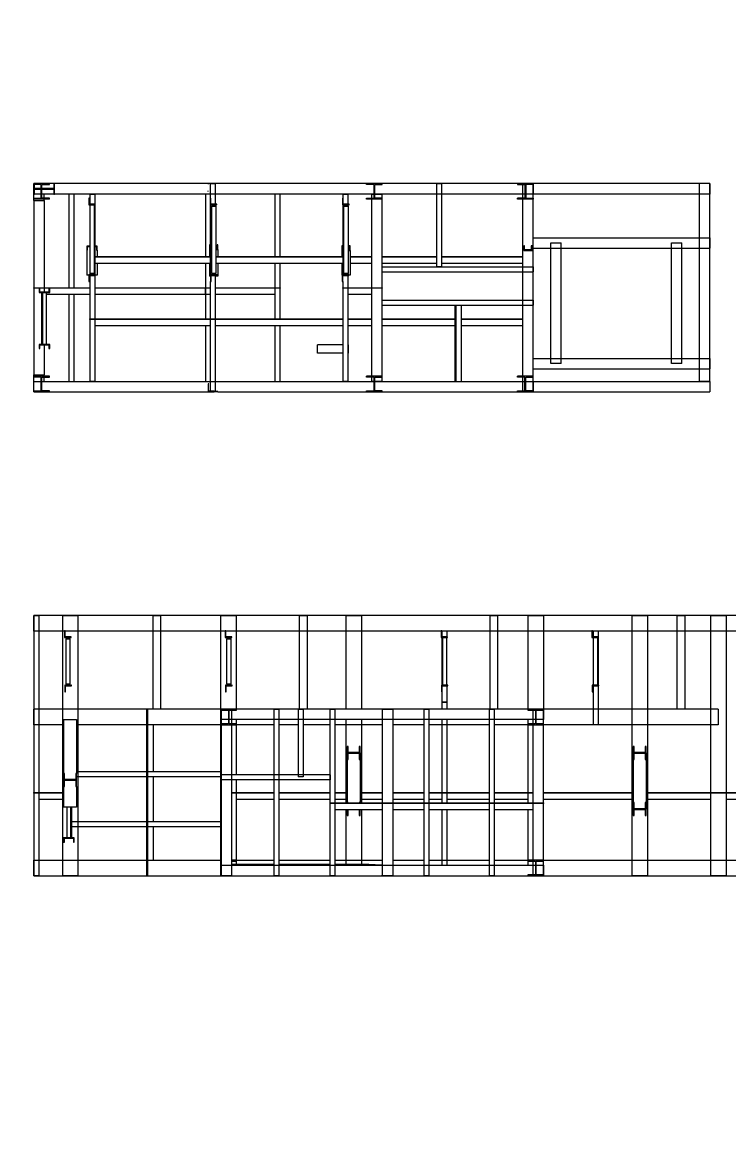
# Model space of a CAD drawing. Header units: inches. Extents: x -430764 to 256483, y 7374 to 217374.
# Drawn here: x -238704 to -231926, y 121445 to 132227 of the extents above; entities that cross this region are included whole.
import ezdxf

# ---------------------------------------------------------------- set-up
doc = ezdxf.new("R2010")
doc.units = ezdxf.units.IN
doc.header["$MEASUREMENT"] = 0
doc.layers.add('Cable Tray Instruments', color=7, linetype='Continuous', lineweight=13)
doc.layers.add('CABLETRAYLAYOUT-EMBED 2_DWG$0$DwgTemplate', color=7, linetype='Continuous', lineweight=9)
doc.styles.add('HZTXT', font='simplexs.shx', dxfattribs={"width": 0.7, "bigfont": 'hztxt.shx'})
doc.dimstyles.new('标注 1：500', dxfattribs={"dimtxt": 1500, "dimasz": 3000, "dimexe": 150, "dimexo": 100, "dimgap": 50, "dimtad": 1, "dimdec": 0, "dimdsep": 46, "dimtxsty": 'HZTXT', "dimcen": 9, "dimclrd": 4, "dimclre": 4, "dimclrt": 2, "dimazin": 2, "dimtfac": 1, "dimtdec": 0, "dimtmove": 2, "dimatfit": 3, "dimfxl": 250, "dimtolj": 1, "dimtzin": 0, "dimarcsym": 0})

# ---------------------------------------------------------------- blocks, each defined once
blk = doc.blocks.new('*D5')
at = {"layer": 'Cable Tray Instruments', "color": 4, "lineweight": -2, "transparency": 16777216}
for p, q in [((-241045, 135311), (-238948, 135311)), ((-239098, 132311), (-239098, 116519)), ((-239098, 96228), (-239098, 112019)), ((-241545, 93228), (-238948, 93228))]:
    blk.add_line(p, q, dxfattribs=at)
at = {"layer": 'Cable Tray Instruments', "color": 4, "transparency": 16777216}
for points in [[(-239598, 132311), (-238598, 132311), (-239098, 135311)], [(-239598, 96228), (-238598, 96228), (-239098, 93228)]]:
    blk.add_solid(points, dxfattribs=at)
at = {"layer": 'Defpoints', "color": 0, "transparency": 16777216}
for p in [(-241145, 135311), (-241645, 93228), (-239098, 93228)]:
    blk.add_point(p, dxfattribs=at)
at = {"layer": 'Cable Tray Instruments', "transparency": 16777216, "insert": (-239098, 114269), "char_height": 1500, "attachment_point": 5, "rotation": 90, "style": 'HZTXT'}
blk.add_mtext('\\A1;42.1m', dxfattribs=at)

msp = doc.modelspace()

# ---------------------------------------------------------------- linework, layer by layer
at = {"layer": 'CABLETRAYLAYOUT-EMBED 2_DWG$0$DwgTemplate', "color": 252, "linetype": 'Continuous'}
for p, q in [((-238444.8593, 130678.26392), (-238594.8593, 130678.26392)), ((-238594.8593, 130668.26392), (-238594.8593, 130678.26392)), ((-238594.8593, 130678.26392), (-238594.8593, 130578.26392)), ((-238586.8593, 130678.26392), (-238594.8593, 130678.26392)), ((-238594.8593, 130578.26392), (-238594.8593, 130678.26392)), ((-233794.8593, 130678.26392), (-238594.8593, 130678.26392)), ((-238586.8593, 130631.01392), (-238586.8593, 130678.26392)), ((-238444.8593, 130668.26392), (-238444.8593, 130678.26392)), ((-238394.8593, 130678.26392), (-238402.8593, 130678.26392)), ((-238402.8593, 130678.26392), (-238402.8593, 130631.01392)), ((-238394.8593, 130578.26392), (-238394.8593, 130678.26392)), ((-236919.8593, 130678.26392), (-236919.8593, 130672.26392)), ((-236894.8593, 130678.26392), (-236846.8593, 130678.26392)), ((-236894.8593, 130538.26392), (-236894.8593, 130678.26392)), ((-236846.8593, 130481.26392), (-236846.8593, 130678.26392)), ((-235244.8593, 130678.26392), (-235394.8593, 130678.26392)), ((-235394.8593, 130668.26392), (-235394.8593, 130678.26392)), ((-235244.8593, 130668.26392), (-235244.8593, 130678.26392)), ((-234722.8593, 130678.26392), (-234722.8593, 129878.26392)), ((-234722.8593, 130678.26392), (-234674.8593, 130678.26392)), ((-234674.8593, 130678.26392), (-234674.8593, 129878.26392)), ((-233944.8593, 130678.26392), (-233944.8593, 130668.26392)), ((-233794.8593, 130678.26392), (-233944.8593, 130678.26392)), ((-233894.8593, 128678.26392), (-233894.8593, 130678.26392)), ((-233894.8593, 130678.26392), (-233794.8593, 130678.26392)), ((-232094.8593, 130678.26392), (-233794.8593, 130678.26392)), ((-233794.8593, 128678.26392), (-233794.8593, 130678.26392)), ((-233794.8593, 130678.26392), (-233794.8593, 130578.26392)), ((-233794.8593, 130668.26392), (-233794.8593, 130678.26392)), ((-232094.8593, 130678.26392), (-232194.8593, 130678.26392)), ((-232194.8593, 128778.26392), (-232194.8593, 130678.26392)), ((-232094.8593, 130678.26392), (-232094.8593, 130578.26392)), ((-232094.8593, 128778.26392), (-232094.8593, 130678.26392)), ((-238523.3593, 130668.26392), (-238594.8593, 130668.26392)), ((-238594.8593, 130538.26392), (-238594.8593, 130578.26392)), ((-238594.8593, 130578.26392), (-238586.8593, 130578.26392)), ((-233794.8593, 130578.26392), (-238594.8593, 130578.26392)), ((-238402.8593, 130631.01392), (-238586.8593, 130631.01392)), ((-238586.8593, 130578.26392), (-238586.8593, 130625.51392)), ((-238586.8593, 130625.51392), (-238402.8593, 130625.51392)), ((-238523.3593, 130538.26392), (-238523.3593, 130668.26392)), ((-238516.3593, 130668.26392), (-238444.8593, 130668.26392)), ((-238516.3593, 130538.26392), (-238516.3593, 130668.26392)), ((-238494.8593, 130538.26392), (-238494.8593, 130578.26392)), ((-238402.8593, 130625.51392), (-238402.8593, 130578.26392)), ((-238402.8593, 130578.26392), (-238394.8593, 130578.26392)), ((-238252.8593, 129678.26392), (-238252.8593, 130578.26392)), ((-238204.8593, 129678.26392), (-238204.8593, 130578.26392)), ((-238054.8593, 130578.26392), (-238054.8593, 130481.26392)), ((-238054.8593, 130578.26392), (-238006.8593, 130578.26392)), ((-238006.8593, 130578.26392), (-238006.8593, 130481.26392)), ((-236944.8593, 130578.26392), (-236944.8593, 129978.26392)), ((-236919.8593, 130603.26392), (-236919.8593, 130609.26392)), ((-236272.8593, 129978.26392), (-236272.8593, 130578.26392)), ((-236224.8593, 129978.26392), (-236224.8593, 130578.26392)), ((-235624.8593, 130578.26392), (-235576.8593, 130578.26392)), ((-235624.8593, 130578.26392), (-235624.8593, 130538.26392)), ((-235576.8593, 130578.26392), (-235576.8593, 130481.26392)), ((-235323.3593, 130668.26392), (-235394.8593, 130668.26392)), ((-235344.8593, 128778.26392), (-235344.8593, 130578.26392)), ((-235344.8593, 130578.26392), (-235244.8593, 130578.26392)), ((-235323.3593, 130538.26392), (-235323.3593, 130668.26392)), ((-235316.3593, 130538.26392), (-235316.3593, 130668.26392)), ((-235316.3593, 130668.26392), (-235244.8593, 130668.26392)), ((-235244.8593, 128778.26392), (-235244.8593, 130578.26392)), ((-233944.8593, 130668.26392), (-233873.3593, 130668.26392)), ((-233873.3593, 130668.26392), (-233873.3593, 130538.26392)), ((-233794.8593, 130668.26392), (-233866.3593, 130668.26392)), ((-233866.3593, 130668.26392), (-233866.3593, 130538.26392)), ((-232094.8593, 130578.26392), (-233794.8593, 130578.26392)), ((-238594.8593, 130538.26392), (-238523.3593, 130538.26392)), ((-238594.8593, 130528.26392), (-238594.8593, 130538.26392)), ((-238594.8593, 130515.56392), (-238594.8593, 130528.26392)), ((-238444.8593, 130528.26392), (-238594.8593, 130528.26392)), ((-238594.8593, 130515.56392), (-238494.8593, 130515.56392)), ((-238594.8593, 130515.56392), (-238594.8593, 128840.96392)), ((-238444.8593, 130538.26392), (-238516.3593, 130538.26392)), ((-238494.8593, 130515.56392), (-238494.8593, 130528.26392)), ((-238494.8593, 130515.56392), (-238494.8593, 129636.25933)), ((-238444.8593, 130528.26392), (-238444.8593, 130538.26392)), ((-238060.3593, 130538.26392), (-238066.3593, 130538.26392)), ((-238066.3593, 130538.26392), (-238066.3593, 130475.26392)), ((-238066.3593, 130475.26392), (-238003.3593, 130475.26392)), ((-238060.3593, 130481.26392), (-238060.3593, 130538.26392)), ((-238003.3593, 130481.26392), (-238060.3593, 130481.26392)), ((-238056.3584, 130475.26392), (-238013.3584, 130475.26392)), ((-238056.3584, 130475.26392), (-238056.3584, 129813.96392)), ((-238013.3584, 130475.26392), (-238013.3584, 129813.96392)), ((-238006.8593, 130475.26392), (-238006.8593, 129801.26392)), ((-238003.3593, 130475.26392), (-238003.3593, 130481.26392)), ((-236899.3593, 130538.26392), (-236899.3593, 130475.26392)), ((-236893.3593, 130538.26392), (-236899.3593, 130538.26392)), ((-236899.3593, 130475.26392), (-236836.3593, 130475.26392)), ((-236894.8593, 129801.26392), (-236894.8593, 130475.26392)), ((-236893.3593, 130481.26392), (-236893.3593, 130538.26392)), ((-236836.3593, 130481.26392), (-236893.3593, 130481.26392)), ((-236886.3593, 130462.56392), (-236843.3593, 130462.56392)), ((-236886.3593, 130462.56392), (-236886.3593, 129813.96392)), ((-236846.8593, 130462.56392), (-236846.8593, 130475.26392)), ((-236843.3593, 130462.56392), (-236843.3593, 129813.96392)), ((-236836.3593, 130475.26392), (-236836.3593, 130481.26392)), ((-235620.35847, 130538.26392), (-235626.35847, 130538.26392)), ((-235626.35847, 130538.26392), (-235626.35847, 130475.26392)), ((-235626.35847, 130475.26392), (-235563.35847, 130475.26392)), ((-235624.8593, 130475.26392), (-235624.8593, 129801.26392)), ((-235620.35847, 130481.26392), (-235620.35847, 130538.26392)), ((-235563.35847, 130481.26392), (-235620.35847, 130481.26392)), ((-235616.35847, 130462.56392), (-235616.35847, 129813.96392)), ((-235616.35847, 130462.56392), (-235573.35847, 130462.56392)), ((-235576.8593, 130475.26392), (-235576.8593, 130462.56392)), ((-235573.35847, 130462.56392), (-235573.35847, 129813.96392)), ((-235563.35847, 130475.26392), (-235563.35847, 130481.26392)), ((-235394.8593, 130538.26392), (-235323.3593, 130538.26392)), ((-235394.8593, 130528.26392), (-235394.8593, 130538.26392)), ((-235244.8593, 130528.26392), (-235394.8593, 130528.26392)), ((-235244.8593, 130538.26392), (-235316.3593, 130538.26392)), ((-235244.8593, 130528.26392), (-235244.8593, 130538.26392)), ((-233944.8593, 130528.26392), (-233944.8593, 130538.26392)), ((-233873.3593, 130538.26392), (-233944.8593, 130538.26392)), ((-233794.8593, 130528.26392), (-233944.8593, 130528.26392)), ((-233866.3593, 130538.26392), (-233794.8593, 130538.26392)), ((-233794.8593, 130538.26392), (-233794.8593, 130528.26392)), ((-233794.8593, 130158.26392), (-232094.8593, 130158.26392)), ((-232094.8593, 130158.26392), (-232094.8593, 130058.26392)), ((-238056.3584, 130078.26392), (-238085.6593, 130078.26392)), ((-238085.6593, 130078.26392), (-238085.6593, 130038.13192)), ((-238085.6593, 130038.13192), (-238078.1409, 130038.13192)), ((-238085.65838, 130038.13192), (-238085.65838, 129798.26392)), ((-238078.1409, 130038.13192), (-238078.1409, 130075.08892)), ((-238078.1409, 130075.08892), (-238056.3584, 130075.08892)), ((-237984.0593, 130078.26392), (-238006.8593, 130078.26392)), ((-238006.8593, 130075.08892), (-237991.5777, 130075.08892)), ((-237991.5777, 130075.08892), (-237991.5777, 130038.13192)), ((-237991.5777, 130038.13192), (-237984.0593, 130038.13192)), ((-237984.0593, 130038.13192), (-237984.0593, 130078.26392)), ((-237984.05838, 130038.13192), (-237984.05838, 129978.26392)), ((-236896.8593, 130089.34093), (-236904.8593, 130089.34093)), ((-236904.8593, 130089.34093), (-236904.8593, 130046.34093)), ((-236904.8593, 130046.34093), (-236886.3593, 130046.34093)), ((-236904.8593, 130046.34093), (-236904.8593, 129978.26392)), ((-236896.8593, 130051.34093), (-236896.8593, 130089.34093)), ((-236896.8593, 130067.84093), (-236894.8593, 130067.84093)), ((-236886.3593, 130051.34093), (-236896.8593, 130051.34093)), ((-236843.3593, 130067.84093), (-236832.8593, 130067.84093)), ((-236832.8593, 130051.34093), (-236843.3593, 130051.34093)), ((-236843.3593, 130046.34093), (-236824.8593, 130046.34093)), ((-236824.8593, 130089.34093), (-236832.8593, 130089.34093)), ((-236832.8593, 130089.34093), (-236832.8593, 130051.34093)), ((-236824.8593, 130046.34093), (-236824.8593, 130089.34093)), ((-236824.8593, 130046.34093), (-236824.8593, 129978.26392)), ((-235634.85847, 130079.17913), (-235634.85847, 130036.17913)), ((-235626.85847, 130079.17913), (-235634.85847, 130079.17913)), ((-235634.85847, 130036.17913), (-235634.85847, 129978.26392)), ((-235634.85847, 130036.17913), (-235616.35847, 130036.17913)), ((-235626.85847, 130041.17913), (-235626.85847, 130079.17913)), ((-235626.85847, 130078.26392), (-235624.8593, 130078.26392)), ((-235616.35847, 130041.17913), (-235626.85847, 130041.17913)), ((-235573.35847, 130078.26392), (-235562.85847, 130078.26392)), ((-235562.85847, 130041.17913), (-235573.35847, 130041.17913)), ((-235573.35847, 130036.17913), (-235554.85847, 130036.17913)), ((-235562.85847, 130079.17913), (-235562.85847, 130041.17913)), ((-235554.85847, 130079.17913), (-235562.85847, 130079.17913)), ((-235554.85847, 130036.17913), (-235554.85847, 130079.17913)), ((-235554.85847, 130036.17913), (-235554.85847, 129798.26392)), ((-233876.8593, 130079.17913), (-233884.8593, 130079.17913)), ((-233884.8593, 130079.17913), (-233884.8593, 130036.17913)), ((-233884.8593, 130036.17913), (-233804.8593, 130036.17913)), ((-233876.8593, 130041.17913), (-233876.8593, 130079.17913)), ((-233812.8593, 130041.17913), (-233876.8593, 130041.17913)), ((-233812.8593, 130079.17913), (-233812.8593, 130041.17913)), ((-233804.8593, 130079.17913), (-233812.8593, 130079.17913)), ((-233804.8593, 130036.17913), (-233804.8593, 130079.17913)), ((-233794.8593, 130058.26392), (-232094.8593, 130058.26392)), ((-233624.8593, 130108.26392), (-233524.8593, 130108.26392)), ((-233624.8593, 128948.26392), (-233624.8593, 130108.26392)), ((-233524.8593, 128948.26392), (-233524.8593, 130108.26392)), ((-232464.8593, 130108.26392), (-232364.8593, 130108.26392)), ((-232464.8593, 128948.26392), (-232464.8593, 130108.26392)), ((-232364.8593, 128948.26392), (-232364.8593, 130108.26392)), ((-238013.3584, 129978.26392), (-236894.8593, 129978.26392)), ((-236894.8593, 129972.26392), (-238013.3584, 129972.26392)), ((-236894.8593, 129978.26392), (-236894.8593, 129972.26392)), ((-236894.8593, 129972.26392), (-236894.8593, 129978.26392)), ((-236894.8593, 129978.26392), (-236886.3593, 129978.26392)), ((-236886.3593, 129972.26392), (-236894.8593, 129972.26392)), ((-236843.3593, 129978.26392), (-235624.8593, 129978.26392)), ((-235624.8593, 129972.26392), (-236843.3593, 129972.26392)), ((-235624.8593, 129978.26392), (-235624.8593, 129972.26392)), ((-235554.85847, 129978.26392), (-235344.8593, 129978.26392)), ((-235344.8593, 129972.26392), (-235554.85847, 129972.26392)), ((-235244.8593, 129978.26392), (-234722.8593, 129978.26392)), ((-234722.8593, 129972.26392), (-235244.8593, 129972.26392)), ((-234674.8593, 129978.26392), (-233894.8593, 129978.26392)), ((-233894.8593, 129972.26392), (-234674.8593, 129972.26392)), ((-238013.3584, 129813.96392), (-238056.3584, 129813.96392)), ((-238054.8593, 129813.96392), (-238054.8593, 129801.26392)), ((-238006.8593, 129915.26392), (-236894.8593, 129915.26392)), ((-237984.05838, 129915.26392), (-237984.05838, 129798.26392)), ((-236944.8593, 129915.26392), (-236944.8593, 129678.26392)), ((-236904.8593, 129915.26392), (-236904.8593, 129787.84093)), ((-236843.3593, 129813.96392), (-236886.3593, 129813.96392)), ((-236846.8593, 129801.26392), (-236846.8593, 129813.96392)), ((-236843.3593, 129915.26392), (-235624.8593, 129915.26392)), ((-236824.8593, 129915.26392), (-236824.8593, 129787.84093)), ((-236272.8593, 129378.26392), (-236272.8593, 129915.26392)), ((-236224.8593, 129378.26392), (-236224.8593, 129915.26392)), ((-235634.85847, 129915.26392), (-235634.85847, 129798.26392)), ((-235573.35847, 129813.96392), (-235616.35847, 129813.96392)), ((-235576.8593, 129813.96392), (-235576.8593, 129801.26392)), ((-235554.85847, 129915.26392), (-235344.8593, 129915.26392)), ((-235244.8593, 129915.26392), (-234722.8593, 129915.26392)), ((-235244.8593, 129830.26392), (-235244.8593, 129878.26392)), ((-235244.8593, 129878.26392), (-233794.8593, 129878.26392)), ((-235244.8593, 129830.26392), (-233794.8593, 129830.26392)), ((-234674.8593, 129878.26392), (-234722.8593, 129878.26392)), ((-234674.8593, 129915.26392), (-233894.8593, 129915.26392)), ((-233794.8593, 129878.26392), (-233794.8593, 129830.26392)), ((-238066.3593, 129798.26392), (-238085.65838, 129798.26392)), ((-238003.3593, 129801.26392), (-238066.3593, 129801.26392)), ((-238066.3593, 129801.26392), (-238066.3593, 129738.26392)), ((-238066.3593, 129738.26392), (-238060.3593, 129738.26392)), ((-238060.3593, 129738.26392), (-238060.3593, 129795.26392)), ((-238060.3593, 129795.26392), (-238003.3593, 129795.26392)), ((-238054.8593, 129795.26392), (-238054.8593, 128778.26392)), ((-238006.8593, 129795.26392), (-238006.8593, 128778.26392)), ((-238003.3593, 129795.26392), (-238003.3593, 129801.26392)), ((-237984.05838, 129798.26392), (-238003.3593, 129798.26392)), ((-236896.3593, 129787.84093), (-236904.8593, 129787.84093)), ((-236896.3593, 129801.26392), (-236896.3593, 129738.26392)), ((-236833.3593, 129801.26392), (-236896.3593, 129801.26392)), ((-236896.3593, 129738.26392), (-236890.3593, 129738.26392)), ((-236894.8593, 128684.26392), (-236894.8593, 129738.26392)), ((-236890.3593, 129738.26392), (-236890.3593, 129795.26392)), ((-236890.3593, 129795.26392), (-236833.3593, 129795.26392)), ((-236846.8593, 128684.26392), (-236846.8593, 129795.26392)), ((-236824.8593, 129787.84093), (-236846.8593, 129787.84093)), ((-236833.3593, 129795.26392), (-236833.3593, 129801.26392)), ((-235629.35847, 129798.26392), (-235634.85847, 129798.26392)), ((-235629.35847, 129801.26392), (-235629.35847, 129738.26392)), ((-235566.35847, 129801.26392), (-235629.35847, 129801.26392)), ((-235629.35847, 129738.26392), (-235623.35847, 129738.26392)), ((-235624.8593, 129738.26392), (-235624.8593, 128778.26392)), ((-235623.35847, 129738.26392), (-235623.35847, 129795.26392)), ((-235623.35847, 129795.26392), (-235566.35847, 129795.26392)), ((-235576.8593, 129795.26392), (-235576.8593, 128778.26392)), ((-235566.35847, 129795.26392), (-235566.35847, 129801.26392)), ((-235554.85847, 129798.26392), (-235566.35847, 129798.26392)), ((-238594.8593, 129672.26392), (-238594.8593, 129678.26392)), ((-238594.8593, 129678.26392), (-238054.8593, 129678.26392)), ((-238542.41863, 129672.26392), (-238594.8593, 129672.26392)), ((-238534.90023, 129673.21633), (-238542.41863, 129673.21633)), ((-238542.41863, 129673.21633), (-238542.41863, 129633.08433)), ((-238542.41863, 129633.08433), (-238440.81863, 129633.08433)), ((-238534.90023, 129636.25933), (-238534.90023, 129673.21633)), ((-238448.33703, 129672.26392), (-238534.90023, 129672.26392)), ((-238448.33703, 129636.25933), (-238534.90023, 129636.25933)), ((-238521.61863, 129633.08433), (-238521.61863, 129133.08433)), ((-238510.95063, 129633.08433), (-238510.95063, 129133.08433)), ((-238470.81863, 129133.08433), (-238470.81863, 129633.08433)), ((-238470.81863, 129615.26392), (-238054.8593, 129615.26392)), ((-238448.33703, 129673.21633), (-238448.33703, 129636.25933)), ((-238440.81863, 129673.21633), (-238448.33703, 129673.21633)), ((-238440.81863, 129633.08433), (-238440.81863, 129673.21633)), ((-238054.8593, 129672.26392), (-238440.81863, 129672.26392)), ((-238252.8593, 128778.26392), (-238252.8593, 129615.26392)), ((-238204.8593, 128778.26392), (-238204.8593, 129615.26392)), ((-238054.8593, 129678.26392), (-238054.8593, 129672.26392)), ((-238006.8593, 129678.26392), (-236944.8593, 129678.26392)), ((-236944.8593, 129672.26392), (-238006.8593, 129672.26392)), ((-238006.8593, 129615.26392), (-236944.8593, 129615.26392)), ((-236944.8593, 129672.26392), (-236944.8593, 129678.26392)), ((-236944.8593, 129678.26392), (-236894.8593, 129678.26392)), ((-236944.8593, 129678.26392), (-236944.8593, 129672.26392)), ((-236944.8593, 129672.26392), (-236944.8593, 129378.26392)), ((-236894.8593, 129672.26392), (-236944.8593, 129672.26392)), ((-236944.8593, 129615.26392), (-236944.8593, 129672.26392)), ((-236944.8593, 129672.26392), (-236944.8593, 129615.26392)), ((-236944.8593, 129615.26392), (-236894.8593, 129615.26392)), ((-236846.8593, 129678.26392), (-236224.8593, 129678.26392)), ((-236224.8593, 129672.26392), (-236846.8593, 129672.26392)), ((-236846.8593, 129615.26392), (-236272.8593, 129615.26392)), ((-236224.8593, 129678.26392), (-236224.8593, 129672.26392)), ((-235624.8593, 129672.26392), (-235624.8593, 129678.26392)), ((-235624.8593, 129678.26392), (-235244.8593, 129678.26392)), ((-235244.8593, 129672.26392), (-235624.8593, 129672.26392)), ((-235576.8593, 129615.26392), (-235344.8593, 129615.26392)), ((-235244.8593, 129678.26392), (-235244.8593, 129672.26392)), ((-235244.8593, 129558.26392), (-233794.8593, 129558.26392)), ((-235244.8593, 129510.26392), (-235244.8593, 129558.26392)), ((-235244.8593, 129510.26392), (-233794.8593, 129510.26392)), ((-234544.8593, 128778.26392), (-234544.8593, 129510.26392)), ((-234538.8593, 129510.26392), (-234538.8593, 128778.26392)), ((-234481.8593, 128778.26392), (-234481.8593, 129510.26392)), ((-233794.8593, 129558.26392), (-233794.8593, 129510.26392)), ((-238054.8593, 129378.26392), (-236894.8593, 129378.26392)), ((-238054.8593, 129372.26392), (-238054.8593, 129378.26392)), ((-236894.8593, 129372.26392), (-238054.8593, 129372.26392)), ((-238006.8593, 129315.26392), (-236894.8593, 129315.26392)), ((-236944.8593, 129315.26392), (-236944.8593, 128778.26392)), ((-236894.8593, 129372.26392), (-236894.8593, 129378.26392)), ((-236894.8593, 129378.26392), (-235624.8593, 129378.26392)), ((-236894.8593, 129378.26392), (-236894.8593, 129372.26392)), ((-235624.8593, 129372.26392), (-236894.8593, 129372.26392)), ((-236846.8593, 129315.26392), (-235624.8593, 129315.26392)), ((-236272.8593, 128778.26392), (-236272.8593, 129315.26392)), ((-236224.8593, 128778.26392), (-236224.8593, 129315.26392)), ((-235624.8593, 129378.26392), (-235624.8593, 129372.26392)), ((-235576.8593, 129378.26392), (-235344.8593, 129378.26392)), ((-235344.8593, 129372.26392), (-235576.8593, 129372.26392)), ((-235576.8593, 129315.26392), (-235344.8593, 129315.26392)), ((-235244.8593, 129378.26392), (-234544.8593, 129378.26392)), ((-234544.8593, 129372.26392), (-235244.8593, 129372.26392)), ((-235244.8593, 129315.26392), (-234544.8593, 129315.26392)), ((-234481.8593, 129378.26392), (-233894.8593, 129378.26392)), ((-233894.8593, 129372.26392), (-234481.8593, 129372.26392)), ((-234481.8593, 129315.26392), (-233894.8593, 129315.26392)), ((-238542.41863, 129133.08433), (-238542.41863, 129092.95233)), ((-238440.81863, 129133.08433), (-238542.41863, 129133.08433)), ((-238542.41863, 129092.95233), (-238534.90023, 129092.95233)), ((-238534.90023, 129092.95233), (-238534.90023, 129129.90933)), ((-238534.90023, 129129.90933), (-238448.33703, 129129.90933)), ((-238494.8593, 129129.90933), (-238494.8593, 128840.96392)), ((-238448.33703, 129129.90933), (-238448.33703, 129092.95233)), ((-238448.33703, 129092.95233), (-238440.81863, 129092.95233)), ((-238440.81863, 129092.95233), (-238440.81863, 129133.08433)), ((-235624.8593, 129129.06392), (-235865.84725, 129129.06392)), ((-235865.84725, 129049.06392), (-235865.84725, 129129.06392)), ((-235570.85847, 129129.06392), (-235576.8593, 129129.06392)), ((-235576.8593, 129121.06392), (-235575.85847, 129121.06392)), ((-235575.85847, 129057.06392), (-235576.8593, 129057.06392)), ((-235575.85847, 129121.06392), (-235575.85847, 129057.06392)), ((-235570.85847, 129049.06392), (-235570.85847, 129129.06392)), ((-235624.8593, 129049.06392), (-235865.84725, 129049.06392)), ((-235576.8593, 129049.06392), (-235570.85847, 129049.06392)), ((-233794.8593, 128998.26392), (-232094.8593, 128998.26392)), ((-233524.8593, 128948.26392), (-233624.8593, 128948.26392)), ((-232364.8593, 128948.26392), (-232464.8593, 128948.26392)), ((-232094.8593, 128998.26392), (-232094.8593, 128898.26392)), ((-238594.8593, 128828.26392), (-238594.8593, 128840.96392)), ((-238594.8593, 128840.96392), (-238494.8593, 128840.96392)), ((-238494.8593, 128828.26392), (-238494.8593, 128840.96392)), ((-233794.8593, 128898.26392), (-232094.8593, 128898.26392)), ((-238594.8593, 128818.26392), (-238594.8593, 128828.26392)), ((-238444.8593, 128828.26392), (-238594.8593, 128828.26392)), ((-238523.3593, 128818.26392), (-238594.8593, 128818.26392)), ((-238594.8593, 128778.26392), (-238594.8593, 128818.26392)), ((-238594.8593, 128778.26392), (-233794.8593, 128778.26392)), ((-238594.8593, 128678.26392), (-238594.8593, 128778.26392)), ((-238523.3593, 128688.26392), (-238523.3593, 128818.26392)), ((-238516.3593, 128818.26392), (-238444.8593, 128818.26392)), ((-238516.3593, 128688.26392), (-238516.3593, 128818.26392)), ((-238494.8593, 128778.26392), (-238494.8593, 128818.26392)), ((-238444.8593, 128818.26392), (-238444.8593, 128828.26392)), ((-238006.8593, 128778.26392), (-238054.8593, 128778.26392)), ((-236919.8593, 128753.26392), (-236919.8593, 128747.26392)), ((-236915.16864, 128753.26392), (-236919.8593, 128753.26392)), ((-236919.8593, 128753.26392), (-236919.8593, 128678.26392)), ((-236912.18447, 128753.26392), (-236915.16864, 128753.26392)), ((-236915.16864, 128684.26392), (-236915.16864, 128753.26392)), ((-235576.8593, 128778.26392), (-235624.8593, 128778.26392)), ((-235244.8593, 128828.26392), (-235394.8593, 128828.26392)), ((-235394.8593, 128818.26392), (-235394.8593, 128828.26392)), ((-235323.3593, 128818.26392), (-235394.8593, 128818.26392)), ((-235244.8593, 128778.26392), (-235344.8593, 128778.26392)), ((-235323.3593, 128688.26392), (-235323.3593, 128818.26392)), ((-235316.3593, 128818.26392), (-235244.8593, 128818.26392)), ((-235316.3593, 128688.26392), (-235316.3593, 128818.26392)), ((-235244.8593, 128818.26392), (-235244.8593, 128828.26392)), ((-233794.8593, 128828.26392), (-233944.8593, 128828.26392)), ((-233944.8593, 128818.26392), (-233944.8593, 128828.26392)), ((-233873.3593, 128818.26392), (-233944.8593, 128818.26392)), ((-233873.3593, 128688.26392), (-233873.3593, 128818.26392)), ((-233866.3593, 128688.26392), (-233866.3593, 128818.26392)), ((-233866.3593, 128818.26392), (-233794.8593, 128818.26392)), ((-233794.8593, 128818.26392), (-233794.8593, 128828.26392)), ((-233794.8593, 128778.26392), (-232094.8593, 128778.26392)), ((-233794.8593, 128778.26392), (-233794.8593, 128678.26392)), ((-232094.8593, 128778.26392), (-232194.8593, 128778.26392)), ((-232094.8593, 128778.26392), (-232094.8593, 128678.26392)), ((-238594.8593, 128688.26392), (-238523.3593, 128688.26392)), ((-238594.8593, 128678.26392), (-238594.8593, 128688.26392)), ((-238444.8593, 128678.26392), (-238594.8593, 128678.26392)), ((-238594.8593, 128678.26392), (-236919.8593, 128678.26392)), ((-238444.8593, 128688.26392), (-238516.3593, 128688.26392)), ((-238444.8593, 128678.26392), (-238444.8593, 128688.26392)), ((-236919.8593, 128678.26392), (-236861.2261, 128678.26392)), ((-236861.2261, 128684.26392), (-236915.16864, 128684.26392)), ((-236861.2261, 128684.26392), (-236823.92389, 128684.26392)), ((-236861.2261, 128678.26392), (-236861.2261, 128684.26392)), ((-236823.92389, 128678.26392), (-236861.2261, 128678.26392)), ((-236823.92389, 128678.26392), (-233794.8593, 128678.26392)), ((-235394.8593, 128678.26392), (-235394.8593, 128688.26392)), ((-235394.8593, 128688.26392), (-235323.3593, 128688.26392)), ((-235244.8593, 128678.26392), (-235394.8593, 128678.26392)), ((-235244.8593, 128688.26392), (-235316.3593, 128688.26392)), ((-235244.8593, 128678.26392), (-235244.8593, 128688.26392)), ((-233944.8593, 128688.26392), (-233873.3593, 128688.26392)), ((-233944.8593, 128678.26392), (-233944.8593, 128688.26392)), ((-233794.8593, 128678.26392), (-233944.8593, 128678.26392)), ((-233794.8593, 128678.26392), (-233894.8593, 128678.26392)), ((-233794.8593, 128688.26392), (-233866.3593, 128688.26392)), ((-233794.8593, 128678.26392), (-233794.8593, 128688.26392)), ((-233794.8593, 128678.26392), (-232094.8593, 128678.26392)), ((-238594.8593, 126528.26392), (-238594.8593, 124028.26392)), ((-238594.8593, 126528.26392), (-238546.8593, 126528.26392)), ((-238594.8593, 126378.26392), (-238594.8593, 126528.26392)), ((-231594.8593, 126528.26392), (-238594.8593, 126528.26392)), ((-238546.8593, 126528.26392), (-238546.8593, 124028.26392)), ((-238319.8593, 126528.26392), (-238319.8593, 124028.26392)), ((-238319.8593, 126528.26392), (-238169.8593, 126528.26392)), ((-238169.8593, 126528.26392), (-238169.8593, 124028.26392)), ((-237451.04814, 126528.26392), (-237451.04814, 125628.26392)), ((-237451.04814, 126528.26392), (-237376.04814, 126528.26392)), ((-237376.04814, 126528.26392), (-237376.04814, 125628.26392)), ((-236796.4213, 124028.26392), (-236796.4213, 126528.26392)), ((-236796.4213, 126528.26392), (-236646.4213, 126528.26392)), ((-236646.4213, 125628.26392), (-236646.4213, 126528.26392)), ((-236042.92003, 126528.26392), (-235967.92003, 126528.26392)), ((-236042.92003, 126528.26392), (-236042.92003, 125628.26392)), ((-235967.92003, 126528.26392), (-235967.92003, 125628.26392)), ((-235594.8593, 126528.26392), (-235594.8593, 125628.26392)), ((-235594.8593, 126528.26392), (-235444.8593, 126528.26392)), ((-235444.8593, 126528.26392), (-235444.8593, 125628.26392)), ((-234212.31716, 126528.26392), (-234137.31716, 126528.26392)), ((-234212.31716, 126528.26392), (-234212.31716, 125628.26392)), ((-234137.31716, 126528.26392), (-234137.31716, 125628.26392)), ((-233846.4213, 126528.26392), (-233696.4213, 126528.26392)), ((-233846.4213, 126528.26392), (-233846.4213, 125628.26392)), ((-233696.4213, 126528.26392), (-233696.4213, 125628.26392)), ((-232844.8593, 126528.26392), (-232694.8593, 126528.26392)), ((-232844.8593, 126528.26392), (-232844.8593, 124028.26392)), ((-232694.8593, 126528.26392), (-232694.8593, 124028.26392)), ((-232412.3593, 126528.26392), (-232337.3593, 126528.26392)), ((-232412.3593, 126528.26392), (-232412.3593, 125628.26392)), ((-232337.3593, 126528.26392), (-232337.3593, 125628.26392)), ((-232089.8593, 126528.26392), (-232089.8593, 124028.26392)), ((-232089.8593, 126528.26392), (-231939.8593, 126528.26392)), ((-231939.8593, 126528.26392), (-231939.8593, 124028.26392)), ((-238299.3593, 126378.26392), (-238594.8593, 126378.26392)), ((-238299.3593, 126381.2639), (-238299.3593, 126318.2639)), ((-238293.3593, 126381.2639), (-238299.3593, 126381.2639)), ((-238293.3593, 126324.2639), (-238293.3593, 126381.2639)), ((-236754.3593, 126378.26392), (-238293.3593, 126378.26392)), ((-236748.3593, 126381.2639), (-236754.3593, 126381.2639)), ((-236754.3593, 126381.2639), (-236754.3593, 126318.2639)), ((-236748.3593, 126324.2639), (-236748.3593, 126381.2639)), ((-234679.3593, 126378.26392), (-236748.3593, 126378.26392)), ((-234673.3593, 126381.2639), (-234679.3593, 126381.2639)), ((-234679.3593, 126381.2639), (-234679.3593, 126318.2639)), ((-234673.3593, 126324.2639), (-234673.3593, 126381.2639)), ((-233229.3593, 126378.26392), (-234673.3593, 126378.26392)), ((-234672.8593, 126381.2639), (-234672.8593, 126324.2639)), ((-234672.8593, 126381.2639), (-234624.8593, 126381.2639)), ((-234624.8593, 126381.2639), (-234624.8593, 126324.2639)), ((-233229.3593, 126381.2639), (-233229.3593, 126318.2639)), ((-233223.3593, 126381.2639), (-233229.3593, 126381.2639)), ((-233223.3593, 126324.2639), (-233223.3593, 126381.2639)), ((-231594.8593, 126378.26392), (-233223.3593, 126378.26392)), ((-233218.8593, 126381.2639), (-233218.8593, 126324.2639)), ((-233218.8593, 126381.2639), (-233170.8593, 126381.2639)), ((-233170.8593, 126381.2639), (-233170.8593, 126324.2639)), ((-238299.3593, 126318.2639), (-238236.3593, 126318.2639)), ((-238236.3593, 126324.2639), (-238293.3593, 126324.2639)), ((-238286.3593, 126305.5639), (-238243.3593, 126305.5639)), ((-238286.3593, 126305.5639), (-238286.3593, 125870.9639)), ((-238243.3593, 125870.9639), (-238243.3593, 126305.5639)), ((-238236.3593, 126318.2639), (-238236.3593, 126324.2639)), ((-236754.3593, 126318.2639), (-236691.3593, 126318.2639)), ((-236691.3593, 126324.2639), (-236748.3593, 126324.2639)), ((-236741.3593, 126305.5639), (-236698.3593, 126305.5639)), ((-236741.3593, 126305.5639), (-236741.3593, 125870.9639)), ((-236698.3593, 125870.9639), (-236698.3593, 126305.5639)), ((-236691.3593, 126318.2639), (-236691.3593, 126324.2639)), ((-234679.3593, 126318.2639), (-234616.3593, 126318.2639)), ((-234616.3593, 126324.2639), (-234673.3593, 126324.2639)), ((-234672.8593, 126318.2639), (-234672.8593, 125858.2639)), ((-234666.3593, 126318.2639), (-234623.3593, 126318.2639)), ((-234666.3593, 126318.2639), (-234666.3593, 125858.2639)), ((-234623.3593, 125858.2639), (-234623.3593, 126318.2639)), ((-234616.3593, 126318.2639), (-234616.3593, 126324.2639)), ((-233229.3593, 126318.2639), (-233166.3593, 126318.2639)), ((-233166.3593, 126324.2639), (-233223.3593, 126324.2639)), ((-233218.8593, 126318.2639), (-233218.8593, 125858.2639)), ((-233216.3593, 126318.2639), (-233173.3593, 126318.2639)), ((-233216.3593, 126318.2639), (-233216.3593, 125858.2639)), ((-233173.3593, 125858.2639), (-233173.3593, 126318.2639)), ((-233170.8593, 126318.2639), (-233170.8593, 125858.2639)), ((-233166.3593, 126318.2639), (-233166.3593, 126324.2639)), ((-238233.3593, 125858.2639), (-238296.3593, 125858.2639)), ((-238296.3593, 125858.2639), (-238296.3593, 125795.2639)), ((-238290.3593, 125852.2639), (-238233.3593, 125852.2639)), ((-238290.3593, 125795.2639), (-238290.3593, 125852.2639)), ((-238286.3593, 125870.9639), (-238243.3593, 125870.9639)), ((-238233.3593, 125852.2639), (-238233.3593, 125858.2639)), ((-236751.3593, 125858.2639), (-236751.3593, 125795.2639)), ((-236688.3593, 125858.2639), (-236751.3593, 125858.2639)), ((-236745.3593, 125795.2639), (-236745.3593, 125852.2639)), ((-236745.3593, 125852.2639), (-236688.3593, 125852.2639)), ((-236741.3593, 125870.9639), (-236698.3593, 125870.9639)), ((-236688.3593, 125852.2639), (-236688.3593, 125858.2639)), ((-234613.3593, 125858.2639), (-234676.3593, 125858.2639)), ((-234676.3593, 125858.2639), (-234676.3593, 125795.2639)), ((-234670.3593, 125852.2639), (-234613.3593, 125852.2639)), ((-234670.3593, 125795.2639), (-234670.3593, 125852.2639)), ((-234623.3593, 125858.2639), (-234666.3593, 125858.2639)), ((-234624.8593, 125852.2639), (-234624.8593, 125695.2639)), ((-234613.3593, 125852.2639), (-234613.3593, 125858.2639)), ((-233226.3593, 125858.2639), (-233226.3593, 125795.2639)), ((-233163.3593, 125858.2639), (-233226.3593, 125858.2639)), ((-233220.3593, 125852.2639), (-233163.3593, 125852.2639)), ((-233220.3593, 125795.2639), (-233220.3593, 125852.2639)), ((-233218.8593, 125852.2639), (-233218.8593, 125478.26392)), ((-233173.3593, 125858.2639), (-233216.3593, 125858.2639)), ((-233170.8593, 125852.2639), (-233170.8593, 125478.26392)), ((-233163.3593, 125852.2639), (-233163.3593, 125858.2639)), ((-238296.3593, 125795.2639), (-238290.3593, 125795.2639)), ((-236751.3593, 125795.2639), (-236745.3593, 125795.2639)), ((-234676.3593, 125795.2639), (-234670.3593, 125795.2639)), ((-234672.8593, 125795.2639), (-234672.8593, 125695.2639)), ((-233226.3593, 125795.2639), (-233220.3593, 125795.2639)), ((-238594.8593, 125478.26392), (-238594.8593, 125628.26392)), ((-236794.8593, 125628.26392), (-238594.8593, 125628.26392)), ((-237507.8593, 125628.26392), (-237501.8593, 125628.26392)), ((-237507.8593, 125028.26392), (-237507.8593, 125628.26392)), ((-237501.8593, 125628.26392), (-237501.8593, 125028.26392)), ((-237376.04814, 125628.26392), (-237451.04814, 125628.26392)), ((-236794.8593, 125528.26392), (-236794.8593, 125628.26392)), ((-233694.8593, 125628.26392), (-236794.8593, 125628.26392)), ((-236794.8593, 125628.26392), (-236794.8593, 124028.26392)), ((-236794.8593, 125628.26392), (-236694.8593, 125628.26392)), ((-236794.8593, 125628.26392), (-236794.8593, 125618.26392)), ((-236644.8593, 125628.26392), (-236794.8593, 125628.26392)), ((-236794.8593, 125618.26392), (-236723.3593, 125618.26392)), ((-236723.3593, 125618.26392), (-236723.3593, 125488.26392)), ((-236716.3593, 125488.26392), (-236716.3593, 125618.26392)), ((-236716.3593, 125618.26392), (-236644.8593, 125618.26392)), ((-236694.8593, 125628.26392), (-236694.8593, 124028.26392)), ((-236644.8593, 125618.26392), (-236644.8593, 125628.26392)), ((-236284.8593, 124028.26392), (-236284.8593, 125628.26392)), ((-236284.8593, 125628.26392), (-236236.8593, 125628.26392)), ((-236236.8593, 124028.26392), (-236236.8593, 125628.26392)), ((-236052.8593, 125628.26392), (-236004.8593, 125628.26392)), ((-236052.8593, 125628.26392), (-236052.8593, 124978.26392)), ((-236004.8593, 125628.26392), (-236004.8593, 124978.26392)), ((-235744.8593, 124028.26392), (-235744.8593, 125628.26392)), ((-235744.8593, 125628.26392), (-235696.8593, 125628.26392)), ((-235696.8593, 124028.26392), (-235696.8593, 125628.26392)), ((-235244.8593, 125628.26392), (-235244.8593, 124028.26392)), ((-235244.8593, 125628.26392), (-235144.8593, 125628.26392)), ((-235144.8593, 125628.26392), (-235144.8593, 124028.26392)), ((-234844.8593, 125628.26392), (-234796.8593, 125628.26392)), ((-234844.8593, 125628.26392), (-234844.8593, 124028.26392)), ((-234796.8593, 125628.26392), (-234796.8593, 124028.26392)), ((-234624.8593, 125695.2639), (-234672.8593, 125695.2639)), ((-234672.8593, 125695.2639), (-234624.8593, 125695.2639)), ((-234672.8593, 125695.2639), (-234672.8593, 125628.26392)), ((-234624.8593, 125695.2639), (-234624.8593, 125628.26392)), ((-234214.8593, 124028.26392), (-234214.8593, 125628.26392)), ((-234214.8593, 125628.26392), (-234166.8593, 125628.26392)), ((-234166.8593, 124028.26392), (-234166.8593, 125628.26392)), ((-233844.8593, 125628.26392), (-233844.8593, 125618.26392)), ((-233694.8593, 125628.26392), (-233844.8593, 125628.26392)), ((-233844.8593, 125618.26392), (-233773.3593, 125618.26392)), ((-233794.8593, 124028.26392), (-233794.8593, 125628.26392)), ((-233794.8593, 125628.26392), (-233694.8593, 125628.26392)), ((-233773.3593, 125618.26392), (-233773.3593, 125488.26392)), ((-233766.3593, 125618.26392), (-233694.8593, 125618.26392)), ((-233766.3593, 125488.26392), (-233766.3593, 125618.26392)), ((-233694.8593, 125628.26392), (-233694.8593, 125528.26392)), ((-233694.8593, 124028.26392), (-233694.8593, 125628.26392)), ((-233694.8593, 125618.26392), (-233694.8593, 125628.26392)), ((-232014.8593, 125628.26392), (-233694.8593, 125628.26392)), ((-232337.3593, 125628.26392), (-232412.3593, 125628.26392)), ((-232014.8593, 125628.26392), (-232014.8593, 125478.26392)), ((-238307.3593, 125528.26392), (-238307.3593, 125010.76392)), ((-238307.3593, 125528.26392), (-238182.3593, 125528.26392)), ((-238182.3593, 125528.26392), (-238182.3593, 125010.76392)), ((-233694.8593, 125528.26392), (-236794.8593, 125528.26392)), ((-236646.4213, 125488.26392), (-236646.4213, 125528.26392)), ((-235594.8593, 125528.26392), (-235594.8593, 124728.26392)), ((-235444.8593, 125528.26392), (-235444.8593, 124728.26392)), ((-235244.8593, 125534.26392), (-235244.8593, 125528.26392)), ((-235244.8593, 125528.26392), (-235244.8593, 125534.26392)), ((-234672.8593, 125528.26392), (-234672.8593, 124728.26392)), ((-234624.8593, 125528.26392), (-234624.8593, 124728.26392)), ((-233846.4213, 125528.26392), (-233846.4213, 124728.26392)), ((-238307.3593, 125478.26392), (-238594.8593, 125478.26392)), ((-236794.8593, 125478.26392), (-238182.3593, 125478.26392)), ((-237444.8593, 125028.26392), (-237444.8593, 125478.26392)), ((-236794.8593, 125488.26392), (-236794.8593, 125478.26392)), ((-236723.3593, 125488.26392), (-236794.8593, 125488.26392)), ((-236794.8593, 125478.26392), (-236644.8593, 125478.26392)), ((-236644.8593, 125488.26392), (-236716.3593, 125488.26392)), ((-236646.4213, 124996.26392), (-236646.4213, 125478.26392)), ((-236644.8593, 125478.26392), (-236644.8593, 125488.26392)), ((-236284.8593, 125478.26392), (-236644.8593, 125478.26392)), ((-236052.8593, 125478.26392), (-236236.8593, 125478.26392)), ((-235744.8593, 125478.26392), (-236004.8593, 125478.26392)), ((-235244.8593, 125478.26392), (-235696.8593, 125478.26392)), ((-234844.8593, 125478.26392), (-235144.8593, 125478.26392)), ((-234214.8593, 125478.26392), (-234796.8593, 125478.26392)), ((-233844.8593, 125478.26392), (-234166.8593, 125478.26392)), ((-233773.3593, 125488.26392), (-233844.8593, 125488.26392)), ((-233844.8593, 125488.26392), (-233844.8593, 125478.26392)), ((-233844.8593, 125478.26392), (-233694.8593, 125478.26392)), ((-233694.8593, 125488.26392), (-233766.3593, 125488.26392)), ((-233694.8593, 125478.26392), (-233694.8593, 125488.26392)), ((-232014.8593, 125478.26392), (-233694.8593, 125478.26392)), ((-233170.8593, 125478.26392), (-233218.8593, 125478.26392)), ((-235573.3593, 125270.76392), (-235582.3593, 125270.76392)), ((-235582.3593, 125270.76392), (-235582.3593, 125145.76392)), ((-235582.3593, 125208.26392), (-235457.3593, 125208.26392)), ((-235582.3593, 125208.26392), (-235582.3593, 124728.26392)), ((-235573.3593, 125211.51392), (-235573.3593, 125270.76392)), ((-235466.3593, 125211.51392), (-235573.3593, 125211.51392)), ((-235573.3593, 125205.01392), (-235466.3593, 125205.01392)), ((-235573.3593, 125145.76392), (-235573.3593, 125205.01392)), ((-235457.3593, 125270.76392), (-235466.3593, 125270.76392)), ((-235466.3593, 125270.76392), (-235466.3593, 125211.51392)), ((-235466.3593, 125205.01392), (-235466.3593, 125145.76392)), ((-235457.3593, 125145.76392), (-235457.3593, 125270.76392)), ((-235457.3593, 125208.26392), (-235457.3593, 124728.26392)), ((-232823.3593, 125270.76392), (-232832.3593, 125270.76392)), ((-232832.3593, 125270.76392), (-232832.3593, 125145.76392)), ((-232832.3593, 125208.26392), (-232707.3593, 125208.26392)), ((-232832.3593, 125208.26392), (-232832.3593, 124668.26392)), ((-232823.3593, 125211.51392), (-232823.3593, 125270.76392)), ((-232716.3593, 125211.51392), (-232823.3593, 125211.51392)), ((-232823.3593, 125145.76392), (-232823.3593, 125205.01392)), ((-232823.3593, 125205.01392), (-232716.3593, 125205.01392)), ((-232716.3593, 125270.76392), (-232716.3593, 125211.51392)), ((-232707.3593, 125270.76392), (-232716.3593, 125270.76392)), ((-232716.3593, 125205.01392), (-232716.3593, 125145.76392)), ((-232707.3593, 125145.76392), (-232707.3593, 125270.76392)), ((-232707.3593, 125208.26392), (-232707.3593, 124668.26392)), ((-235582.3593, 125145.76392), (-235573.3593, 125145.76392)), ((-235466.3593, 125145.76392), (-235457.3593, 125145.76392)), ((-232832.3593, 125145.76392), (-232823.3593, 125145.76392)), ((-232716.3593, 125145.76392), (-232707.3593, 125145.76392)), ((-238307.3593, 125010.76392), (-238307.3593, 124885.76392)), ((-238298.3593, 125010.76392), (-238307.3593, 125010.76392)), ((-238298.3593, 124951.51392), (-238298.3593, 125010.76392)), ((-238191.3593, 125010.76392), (-238191.3593, 124951.51392)), ((-238182.3593, 125010.76392), (-238191.3593, 125010.76392)), ((-238182.3593, 125028.26392), (-236796.4213, 125028.26392)), ((-238182.3593, 124885.76392), (-238182.3593, 125010.76392)), ((-238182.3593, 124980.26392), (-236796.4213, 124980.26392)), ((-237507.8593, 124548.26392), (-237507.8593, 125028.26392)), ((-237507.8593, 125028.26392), (-237501.8593, 125028.26392)), ((-237501.8593, 125028.26392), (-237507.8593, 125028.26392)), ((-237501.8593, 125028.26392), (-237501.8593, 124548.26392)), ((-237444.8593, 124548.26392), (-237444.8593, 124980.26392)), ((-236796.4213, 125028.26392), (-236796.4213, 124980.26392)), ((-235744.8593, 124996.26392), (-236794.8593, 124996.26392)), ((-236794.8593, 124948.26392), (-236794.8593, 124996.26392)), ((-236004.8593, 124978.26392), (-236052.8593, 124978.26392)), ((-235744.8593, 124996.26392), (-235744.8593, 124948.26392)), ((-238308.16031, 124931.94466), (-238308.16031, 124891.81266)), ((-238307.3593, 124931.94466), (-238308.16031, 124931.94466)), ((-238308.16031, 124891.81266), (-238307.3593, 124891.81266)), ((-238307.3593, 124885.76392), (-238307.3593, 124688.26392)), ((-238307.3593, 124885.76392), (-238298.3593, 124885.76392)), ((-238191.3593, 124951.51392), (-238298.3593, 124951.51392)), ((-238298.3593, 124945.01392), (-238191.3593, 124945.01392)), ((-238298.3593, 124885.76392), (-238298.3593, 124945.01392)), ((-238191.3593, 124945.01392), (-238191.3593, 124885.76392)), ((-238191.3593, 124885.76392), (-238182.3593, 124885.76392)), ((-238182.3593, 124885.76392), (-238182.3593, 124688.26392)), ((-235744.8593, 124948.26392), (-236794.8593, 124948.26392)), ((-236646.4213, 124178.26392), (-236646.4213, 124948.26392)), ((-238594.8593, 124828.26392), (-238307.3593, 124828.26392)), ((-238594.8593, 124822.26392), (-238594.8593, 124828.26392)), ((-238307.3593, 124822.26392), (-238594.8593, 124822.26392)), ((-238546.8593, 124765.26392), (-238319.8593, 124765.26392)), ((-236796.4213, 124828.26392), (-236794.8593, 124828.26392)), ((-236796.4213, 124822.26392), (-236796.4213, 124828.26392)), ((-236794.8593, 124822.26392), (-236796.4213, 124822.26392)), ((-236694.8593, 124828.26392), (-236284.8593, 124828.26392)), ((-236284.8593, 124822.26392), (-236694.8593, 124822.26392)), ((-236646.4213, 124765.26392), (-236284.8593, 124765.26392)), ((-236236.8593, 124828.26392), (-235744.8593, 124828.26392)), ((-235744.8593, 124822.26392), (-236236.8593, 124822.26392)), ((-236236.8593, 124765.26392), (-235744.8593, 124765.26392)), ((-235696.8593, 124828.26392), (-235582.3593, 124828.26392)), ((-235582.3593, 124822.26392), (-235696.8593, 124822.26392)), ((-235696.8593, 124765.26392), (-235594.8593, 124765.26392)), ((-235457.3593, 124828.26392), (-235244.8593, 124828.26392)), ((-235244.8593, 124822.26392), (-235457.3593, 124822.26392)), ((-235444.8593, 124765.26392), (-235244.8593, 124765.26392)), ((-235144.8593, 124828.26392), (-234844.8593, 124828.26392)), ((-234844.8593, 124822.26392), (-235144.8593, 124822.26392)), ((-235144.8593, 124765.26392), (-234844.8593, 124765.26392)), ((-234796.8593, 124828.26392), (-234624.8593, 124828.26392)), ((-234624.8593, 124822.26392), (-234796.8593, 124822.26392)), ((-234796.8593, 124765.26392), (-234672.8593, 124765.26392)), ((-234624.8593, 124828.26392), (-234624.8593, 124822.26392)), ((-234624.8593, 124822.26392), (-234624.8593, 124828.26392)), ((-234624.8593, 124828.26392), (-234214.8593, 124828.26392)), ((-234214.8593, 124822.26392), (-234624.8593, 124822.26392)), ((-234624.8593, 124765.26392), (-234214.8593, 124765.26392)), ((-234166.8593, 124828.26392), (-233794.8593, 124828.26392)), ((-233794.8593, 124822.26392), (-234166.8593, 124822.26392)), ((-234166.8593, 124765.26392), (-233846.4213, 124765.26392)), ((-233694.8593, 124828.26392), (-232832.3593, 124828.26392)), ((-232832.3593, 124822.26392), (-233694.8593, 124822.26392)), ((-233694.8593, 124765.26392), (-232844.8593, 124765.26392)), ((-232707.3593, 124828.26392), (-232014.8593, 124828.26392)), ((-232014.8593, 124822.26392), (-232707.3593, 124822.26392)), ((-232694.8593, 124765.26392), (-232089.8593, 124765.26392)), ((-232014.8593, 124828.26392), (-232014.8593, 124822.26392)), ((-232014.8593, 124828.26392), (-231640.18062, 124828.26392)), ((-232014.8593, 124822.26392), (-232014.8593, 124828.26392)), ((-231640.18062, 124822.26392), (-232014.8593, 124822.26392)), ((-231939.8593, 124765.26392), (-231642.8593, 124765.26392)), ((-238182.3593, 124688.26392), (-238307.3593, 124688.26392)), ((-238278.16031, 124688.26392), (-238278.16031, 124391.81266)), ((-238238.02831, 124391.81266), (-238238.02831, 124688.26392)), ((-238227.36031, 124391.81266), (-238227.36031, 124688.26392)), ((-235744.8593, 124728.26392), (-235194.8593, 124728.26392)), ((-235744.8593, 124722.26392), (-235744.8593, 124728.26392)), ((-235194.8593, 124722.26392), (-235744.8593, 124722.26392)), ((-235696.8593, 124665.26392), (-235244.8593, 124665.26392)), ((-235594.8593, 124665.26392), (-235594.8593, 124134.89004)), ((-235582.3593, 124730.76392), (-235582.3593, 124728.26392)), ((-235573.3593, 124730.76392), (-235582.3593, 124730.76392)), ((-235582.3593, 124665.26392), (-235582.3593, 124605.76392)), ((-235573.3593, 124728.26392), (-235573.3593, 124730.76392)), ((-235573.3593, 124605.76392), (-235573.3593, 124665.01392)), ((-235573.3593, 124665.01392), (-235466.3593, 124665.01392)), ((-235466.3593, 124730.76392), (-235466.3593, 124728.26392)), ((-235457.3593, 124730.76392), (-235466.3593, 124730.76392)), ((-235466.3593, 124665.01392), (-235466.3593, 124605.76392)), ((-235457.3593, 124728.26392), (-235457.3593, 124730.76392)), ((-235457.3593, 124605.76392), (-235457.3593, 124665.26392)), ((-235444.8593, 124665.26392), (-235444.8593, 124134.89004)), ((-235194.8593, 124728.26392), (-234844.8593, 124728.26392)), ((-235194.8593, 124722.26392), (-235194.8593, 124728.26392)), ((-235194.8593, 124728.26392), (-235194.8593, 124722.26392)), ((-234844.8593, 124722.26392), (-235194.8593, 124722.26392)), ((-235144.8593, 124665.26392), (-234844.8593, 124665.26392)), ((-234844.8593, 124722.26392), (-234844.8593, 124728.26392)), ((-234844.8593, 124728.26392), (-234214.8593, 124728.26392)), ((-234844.8593, 124728.26392), (-234844.8593, 124722.26392)), ((-234214.8593, 124722.26392), (-234844.8593, 124722.26392)), ((-234796.8593, 124665.26392), (-234214.8593, 124665.26392)), ((-234672.8593, 124665.26392), (-234672.8593, 124128.26392)), ((-234624.8593, 124665.26392), (-234624.8593, 124128.26392)), ((-234214.8593, 124728.26392), (-234214.8593, 124722.26392)), ((-234214.8593, 124722.26392), (-234214.8593, 124728.26392)), ((-234214.8593, 124728.26392), (-233694.8593, 124728.26392)), ((-233694.8593, 124722.26392), (-234214.8593, 124722.26392)), ((-234166.8593, 124665.26392), (-233794.8593, 124665.26392)), ((-233846.4213, 124665.26392), (-233846.4213, 124128.26392)), ((-233694.8593, 124728.26392), (-233694.8593, 124722.26392)), ((-232823.3593, 124730.76392), (-232832.3593, 124730.76392)), ((-232832.3593, 124730.76392), (-232832.3593, 124605.76392)), ((-232707.3593, 124668.26392), (-232832.3593, 124668.26392)), ((-232823.3593, 124671.51392), (-232823.3593, 124730.76392)), ((-232716.3593, 124671.51392), (-232823.3593, 124671.51392)), ((-232823.3593, 124665.01392), (-232716.3593, 124665.01392)), ((-232823.3593, 124605.76392), (-232823.3593, 124665.01392)), ((-232707.3593, 124730.76392), (-232716.3593, 124730.76392)), ((-232716.3593, 124730.76392), (-232716.3593, 124671.51392)), ((-232716.3593, 124665.01392), (-232716.3593, 124605.76392)), ((-232707.3593, 124605.76392), (-232707.3593, 124730.76392)), ((-238227.36031, 124548.26392), (-236796.4213, 124548.26392)), ((-237507.8593, 124028.26392), (-237507.8593, 124548.26392)), ((-237507.8593, 124548.26392), (-237501.8593, 124548.26392)), ((-237501.8593, 124548.26392), (-237507.8593, 124548.26392)), ((-237501.8593, 124548.26392), (-237501.8593, 124028.26392)), ((-236796.4213, 124548.26392), (-236796.4213, 124500.26392)), ((-235582.3593, 124605.76392), (-235573.3593, 124605.76392)), ((-235466.3593, 124605.76392), (-235457.3593, 124605.76392)), ((-232832.3593, 124605.76392), (-232823.3593, 124605.76392)), ((-232716.3593, 124605.76392), (-232707.3593, 124605.76392)), ((-238227.36031, 124500.26392), (-236796.4213, 124500.26392)), ((-237444.8593, 124178.26392), (-237444.8593, 124500.26392)), ((-238206.56031, 124391.81266), (-238308.16031, 124391.81266)), ((-238308.16031, 124391.81266), (-238308.16031, 124351.68066)), ((-238308.16031, 124351.68066), (-238300.64191, 124351.68066)), ((-238300.64191, 124388.63766), (-238214.07871, 124388.63766)), ((-238300.64191, 124351.68066), (-238300.64191, 124388.63766)), ((-238214.07871, 124388.63766), (-238214.07871, 124351.68066)), ((-238214.07871, 124351.68066), (-238206.56031, 124351.68066)), ((-238206.56031, 124351.68066), (-238206.56031, 124391.81266)), ((-238594.8593, 124028.26392), (-238594.8593, 124178.26392)), ((-238594.8593, 124178.26392), (-236796.4213, 124178.26392)), ((-236796.4213, 124168.26392), (-236796.4213, 124178.26392)), ((-236794.8593, 124178.26392), (-236796.4213, 124178.26392)), ((-236794.8593, 124168.26392), (-236796.4213, 124168.26392)), ((-236794.8593, 124178.26392), (-236794.8593, 124168.26392)), ((-236794.8593, 124128.26392), (-233694.8593, 124128.26392)), ((-236794.8593, 124028.26392), (-236794.8593, 124128.26392)), ((-236644.85935, 124178.26392), (-236694.8593, 124178.26392)), ((-236694.8593, 124168.26392), (-236644.85935, 124168.26392)), ((-236284.8593, 124134.89004), (-236694.8593, 124134.89004)), ((-236284.8593, 124128.90418), (-236694.8593, 124128.90418)), ((-236646.4213, 124134.89004), (-236646.4213, 124168.26392)), ((-236644.85935, 124178.26392), (-236284.8593, 124178.26392)), ((-236644.85935, 124168.26392), (-236644.85935, 124178.26392)), ((-236236.8593, 124178.26392), (-235744.8593, 124178.26392)), ((-235744.8593, 124134.89004), (-236236.8593, 124134.89004)), ((-235744.8593, 124128.90418), (-236236.8593, 124128.90418)), ((-235696.8593, 124178.26392), (-235244.8593, 124178.26392)), ((-235372.7301, 124134.89004), (-235696.8593, 124134.89004)), ((-235373.25276, 124128.90418), (-235696.8593, 124128.90418)), ((-235372.7301, 124134.89004), (-235373.25276, 124128.90418)), ((-235373.25276, 124128.90418), (-235361.43535, 124128.26392)), ((-235250.43071, 124128.26392), (-235372.7301, 124134.89004)), ((-235144.8593, 124178.26392), (-234844.8593, 124178.26392)), ((-234796.8593, 124178.26392), (-234214.8593, 124178.26392)), ((-234166.8593, 124178.26392), (-233844.8593, 124178.26392)), ((-233694.8593, 124178.26392), (-233844.8593, 124178.26392)), ((-233844.8593, 124178.26392), (-233844.8593, 124168.26392)), ((-233844.8593, 124168.26392), (-233773.3593, 124168.26392)), ((-233773.3593, 124168.26392), (-233773.3593, 124038.26392)), ((-233766.3593, 124038.26392), (-233766.3593, 124168.26392)), ((-233766.3593, 124168.26392), (-233694.8593, 124168.26392)), ((-233694.8593, 124168.26392), (-233694.8593, 124178.26392)), ((-233694.8593, 124178.26392), (-231594.8593, 124178.26392)), ((-233694.8593, 124128.26392), (-233694.8593, 124028.26392)), ((-238546.8593, 124028.26392), (-238594.8593, 124028.26392)), ((-238594.8593, 124028.26392), (-236796.4213, 124028.26392)), ((-238169.8593, 124028.26392), (-238319.8593, 124028.26392)), ((-237501.8593, 124028.26392), (-237507.8593, 124028.26392)), ((-236796.4213, 124028.26392), (-236796.4213, 124038.26392)), ((-236794.8593, 124038.26392), (-236796.4213, 124038.26392)), ((-236796.4213, 124028.26392), (-236794.8593, 124028.26392)), ((-236794.8593, 124038.26392), (-236794.8593, 124028.26392)), ((-236794.8593, 124028.26392), (-233694.8593, 124028.26392)), ((-236694.8593, 124028.26392), (-236794.8593, 124028.26392)), ((-236236.8593, 124028.26392), (-236284.8593, 124028.26392)), ((-235696.8593, 124028.26392), (-235744.8593, 124028.26392)), ((-235244.8593, 124028.26392), (-235244.8593, 124034.26392)), ((-235144.8593, 124028.26392), (-235244.8593, 124028.26392)), ((-234796.8593, 124028.26392), (-234844.8593, 124028.26392)), ((-234166.8593, 124028.26392), (-234214.8593, 124028.26392)), ((-233773.3593, 124038.26392), (-233844.8593, 124038.26392)), ((-233844.8593, 124038.26392), (-233844.8593, 124028.26392)), ((-233844.8593, 124028.26392), (-233694.8593, 124028.26392)), ((-233694.8593, 124028.26392), (-233794.8593, 124028.26392)), ((-233694.8593, 124038.26392), (-233766.3593, 124038.26392)), ((-233694.8593, 124028.26392), (-233694.8593, 124038.26392)), ((-233694.8593, 124028.26392), (-231594.8593, 124028.26392)), ((-232694.8593, 124028.26392), (-232844.8593, 124028.26392)), ((-231939.8593, 124028.26392), (-232089.8593, 124028.26392))]:
    msp.add_line(p, q, dxfattribs=at)

# ---------------------------------------------------------------- dimensions: what is measured, and where the dimension line sits
at = {"layer": 'Cable Tray Instruments', "color": 6}
dim = msp.add_linear_dim(base=(-239097.5, 93228.26392), p1=(-241144.8593, 135310.81392), p2=(-241644.8593, 93228.26392), angle=90, dimstyle='标注 1：500', override={"dimdec": 1, "dimlfac": 0.001, "dimpost": 'm', "dimclrt": 256}, dxfattribs=at)
dim.commit()
dim.dimension.update_dxf_attribs({"geometry": '*D5', "text_midpoint": (-239097.5, 114269.35702), "dimtype": 160})

doc.saveas('drawing.dxf')
